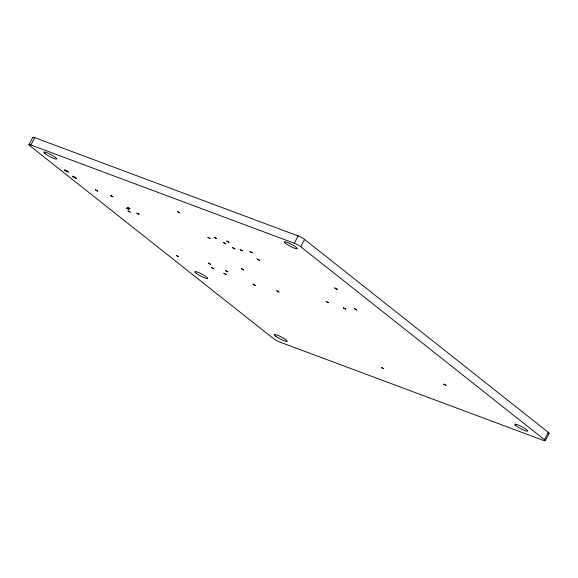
<?xml version="1.0" encoding="UTF-8"?>
<svg xmlns="http://www.w3.org/2000/svg" width="578" height="578" viewBox="0 0 578 578"><rect width="100%" height="100%" fill="white"/><g stroke="black" fill="none" stroke-linecap="round" stroke-linejoin="round"><path stroke-width="0.87" d="M28.907 144.673L32.773 137.304M548.269 432.344L544.425 439.663A5.231 0.809 27.7 0 1 543.262 440.335L279.875 342.082A5.231 0.809 27.7 0 1 273.408 338.564L29.731 145.656A5.231 0.809 27.7 0 1 30.894 144.984L34.738 137.665L298.125 235.918A5.231 0.809 27.7 0 1 304.592 239.436L548.269 432.344A5.231 0.809 27.7 0 1 548.775 433.457M30.894 144.984L294.281 243.237L298.125 235.918M544.425 439.663L300.748 246.755L304.592 239.436M545.227 440.696L549.093 433.327M33.018 137.839A5.231 0.809 27.7 0 1 34.738 137.665M294.281 243.237A5.231 0.809 27.7 0 1 300.748 246.755M95.442 189.887L97.646 191.087L95.442 189.887M110.709 195.581L112.92 196.787L110.709 195.581M126.604 208.159L128.807 209.366L126.604 208.159M127.767 207.488L129.978 208.694L127.767 207.488M128.085 210.934L130.288 212.133L128.085 210.934M136.885 213.109L139.096 214.308L136.885 213.109M177.316 211.555L179.52 212.762L177.316 211.555M176.384 255.563L178.588 256.762L176.384 255.563M207.928 237.392L210.139 238.598L207.928 237.392M214.445 237.385L216.649 238.584L214.445 237.385M223.52 242.543L225.723 243.743L223.52 242.543M226.706 241.069L228.91 242.276L226.706 241.069M232.616 247.709L234.827 248.916L232.616 247.709M208.347 263.048L210.558 264.254L208.347 263.048M240.195 249.653L242.399 250.852L240.195 249.653M211.57 267.578L213.781 268.784L211.57 267.578M250.028 251.546L252.239 252.745L250.028 251.546M225.695 270.627L227.898 271.833L225.695 270.627M223.917 273.293L226.128 274.492L223.917 273.293M257.094 259.009L259.746 260.454L257.094 259.009M241.51 268.77L243.714 269.969L241.51 268.77M253.005 284.145L255.209 285.344L253.005 284.145M276.79 290.799L279.001 292.006L276.79 290.799M334.662 287.945L337.306 289.39L334.662 287.945M326.122 301.441L328.333 302.641L326.122 301.441M343.404 307.886L345.608 309.093L343.404 307.886M354.545 308.717L356.749 309.916L354.545 308.717M381.379 367.514L383.59 368.713L381.379 367.514M443.738 384.124L445.949 385.324L443.738 384.124M195.928 273.069A7.319 1.134 27.7 0 0 207.155 278.603A7.319 1.134 27.7 0 0 200.732 273.517A7.319 1.134 27.7 0 0 195.928 273.069M285.431 243.259A7.319 1.134 27.7 0 0 296.659 248.793A7.319 1.134 27.7 0 0 290.235 243.706A7.319 1.134 27.7 0 0 285.431 243.259M44.947 153.553A7.319 1.134 27.7 0 0 56.174 159.087A7.319 1.134 27.7 0 0 49.759 154.001A7.319 1.134 27.7 0 0 44.947 153.553M72.741 176.666A2.355 0.361 27.7 0 0 76.347 178.443A2.355 0.361 27.7 0 0 74.28 176.81A2.355 0.361 27.7 0 0 72.741 176.666M515.872 425.683A7.319 1.134 27.7 0 0 527.1 431.217A7.319 1.134 27.7 0 0 520.677 426.13A7.319 1.134 27.7 0 0 515.872 425.683M275.388 335.977A7.319 1.134 27.7 0 0 286.616 341.504A7.319 1.134 27.7 0 0 280.193 336.425A7.319 1.134 27.7 0 0 275.388 335.977M64.794 170.38A2.355 0.361 27.7 0 0 68.399 172.157A2.355 0.361 27.7 0 0 66.34 170.524A2.355 0.361 27.7 0 0 64.794 170.38"/></g></svg>
